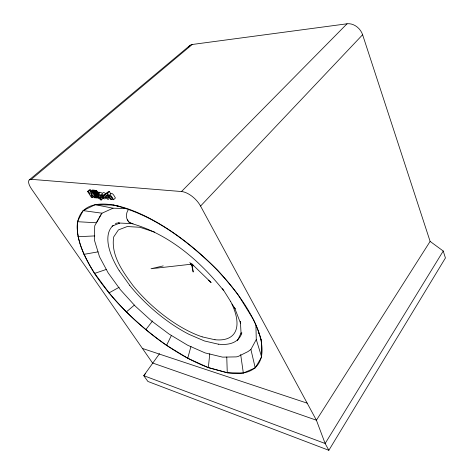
<?xml version="1.0" encoding="UTF-8"?>
<svg xmlns="http://www.w3.org/2000/svg" width="474" height="474" viewBox="0 0 474 474"><rect width="100%" height="100%" fill="white"/><g stroke="black" fill="none" stroke-linecap="round" stroke-linejoin="round"><path stroke-width="0.71" d="M93.206 191.591L93.331 190.133L92.116 190.027L90.273 191.697L90.173 194.192L88.466 191.532L87.577 191.443L91.411 197.415L92.306 197.504L93.218 196.669M92.306 197.504L91.15 195.709L91.233 194.784L94.249 197.711L95.416 197.83L91.31 193.996L91.482 191.816L93.331 190.133M260.196 337.245L261.387 340.67L261.63 357.017L255.231 367.865L243.334 373.02L227.265 372.754L208.335 367.605L209.781 353.717M108.949 195.596C110.697 193.599 112.889 198.837 113.588 199.714L115.437 197.978C114.738 197.095 112.551 191.857 110.803 193.872L108.949 195.596L107.527 193.327L106.626 193.238L110.478 199.394L111.378 199.483L112.759 198.185M208.335 367.605L187.745 358.237L190.975 346.364M237.373 340.753L241.177 332.825M187.745 358.237L166.575 345.362L171.31 335.622M166.575 345.362C138.633 325.762 113.624 301.796 94.45 273.468C85.047 257.797 75.727 240.608 77.446 221.708L83.122 210.604L95.233 204.697L113.517 205.076L119.94 206.528M100.838 214.686L94.711 225.873L94.486 240.365L99.504 256.76L108.202 272.959L120.307 289.62L135.244 306.097L151.615 320.987L169.088 334.069L187.603 345.202L205.088 352.911L222.537 357.129L236.129 356.892L237.853 356.602L247.908 351.631L250.9 349.474L256.274 339.508L255.913 325.656M98.296 219.581L96.447 222.768L77.446 221.708M99.036 218.301L101.993 213.199L113.031 208.204L125.539 208.536M159.537 353.651L143.764 375.675L147.894 381.452L328.849 450.3L445.424 257.969L443.231 251.024L430.119 241.402L362.61 34.738A13.491 10.588 47.5 0 0 347.045 23.789L192.231 44.485A11.299 6.914 51.7 0 0 188.64 47.139M443.231 251.024L325.14 443.498L328.849 450.3M430.119 241.402L316.407 420.213L325.14 443.498L143.764 375.675L145.666 373.411M145.796 329.703L152.563 320.916M128.798 209.158C125.349 213.081 125.551 220.351 130.279 223.189C168.288 233.498 199.584 260.427 223.71 290.692M192.231 44.485L31.331 179.332A13.622 5.007 46.5 0 0 31.681 189.191L152.539 362.977L316.407 420.213L200.555 206.066L362.61 34.738M31.331 179.332L181.483 191.537L347.045 23.789M108.765 195.335L107.083 196.319C103.877 193.505 107.959 200.372 107.894 197.54L108.819 196.674M107.527 193.327L109.393 191.597L110.803 193.872M98.248 194.168L99.629 192.894L99.226 192.248L98.414 192.171L96.566 193.866L100.399 199.892L101.264 199.981L103.095 198.286L102.402 197.19M103.605 195.27L105.696 193.866C105.264 193.007 102.71 191.68 102.686 193.256M103.083 196.509L102.159 197.362C102.775 198.227 104.855 199.696 105.501 198.351A1.653 0.699 45.7 0 0 105.204 197.557L101.762 195.187L103.847 195.578L105.696 193.866M106.626 193.238L108.487 191.514L109.393 191.597M94.841 193.7L95.707 193.783L97.549 192.094L96.684 192.011L94.841 193.7L97.62 198.061L98.479 198.15L99.398 197.303M96.566 193.866L97.377 193.943L99.226 192.248M95.327 193.185L97.17 191.496L96.489 190.424L95.624 190.341L93.775 192.029L94.462 193.102L95.327 193.185L94.64 192.112L93.775 192.029M91.31 193.996L92.685 192.74M94.64 192.112L96.489 190.424M91.15 195.709L92.063 194.873M92.033 191.863L92.892 191.946L96.737 197.966L95.878 197.877L92.033 191.863L93.882 190.187L94.741 190.264L96.269 192.669M92.892 191.946L94.741 190.264M88.466 191.532L90.309 189.861L91.328 191.455M87.577 191.443L89.414 189.778L90.309 189.861M126.28 311.993L134.379 305.096M29.228 179.919L189.713 45.623M108.884 292.979L119.17 287.268M112.095 226.151L119.561 223.153M94.45 273.468L106.549 269.351M163.222 265.908L151.034 268.74L190.992 264.243A1.155 0.51 41.6 0 0 192.248 265.268L193.185 272.029L191.674 265.203L192.248 265.268A1.155 0.515 41.6 0 0 192.622 264.634A1.155 0.515 41.6 0 0 191.366 263.597A1.155 0.515 41.6 0 0 190.992 264.237L189.843 262.46M83.833 254.372L98.106 251.848M102.159 197.362L102.929 197.273C106.188 198.95 102.668 196.526 101.3 195.786C99.528 193.653 103.314 194.097 103.847 195.578M77.896 236.722L94.788 235.916M119.193 222.94L117.931 222.97L133.052 223.675M107.296 192.912L106.715 193.001L106.502 193.73M96.305 191.419L97.17 191.496M90.273 191.697L91.482 191.816M113.588 199.714L112.682 199.619C111.426 195.638 107.254 194.192 111.378 199.483M83.122 210.604L101.993 213.199M95.233 204.697L113.031 208.204M202.161 336.866L214.995 339.763M218.443 344.213L204.507 340.984L189.126 334.401A84.562 34.768 41.6 0 1 129.793 285.496M107.894 197.54L108.902 197.824C108.973 203.879 100.091 189.967 107.841 196.195M132.459 223.74L129.07 222.14L127.322 219.818M113.517 205.076C154.151 214.864 188.148 241.361 217.471 270.091C236.105 290.775 254.052 313.296 261.387 340.67M130.279 223.189L131.914 223.71M154.708 232.136L139.824 227.271L127.239 226.536L118.405 229.926L113.701 236.917C110.762 255.255 122.725 271.501 132.945 285.496A77.949 32.031 41.6 0 0 202.143 336.824M142.443 348.455L307.182 403.161M104.908 194.334L105.655 194.624M208.442 280.181L211.131 282.557L192.622 264.634L193.41 265.855M102.301 193.688C101.845 193.031 99.842 191.366 99.629 192.894M108.445 195.762L108.665 196.017A1.12 0.48 45.7 0 0 108.872 196.212M119.294 270.784L129.811 285.49M97.377 193.943L97.786 194.589C99.374 191.763 104.274 200.751 99.872 197.788L101.264 199.981M95.707 193.783L98.479 198.15M222.537 288.601L230.565 301.375M232.07 303.988L235.128 308.858L234.517 307.537L240.549 323.304L240.383 321.556L241.106 333.998M258.283 331.77L259 333.826M256.274 339.508L261.417 356.318M250.9 349.474L255.231 367.865M240.673 354.552L243.334 373.02M226.768 357.011L227.265 372.754M181.483 191.537A17.017 8.425 43.7 0 1 200.555 206.066M230.613 301.393A77.855 32.007 41.6 0 1 214.959 339.722M241.87 332.849A84.609 34.815 41.6 0 1 218.407 344.171M119.229 270.767A84.639 34.792 41.6 0 1 113.102 225.529M115.295 223.906A84.639 34.792 41.6 0 1 117.173 222.922M100.749 197.314C99.86 198.061 98.242 195.869 98.45 194.891L99.629 195.424L100.749 197.314M227.247 372.736L208.406 367.617A116.462 46.464 41.6 0 1 109.221 293.056L94.794 273.539A116.462 46.464 41.6 0 1 111.574 204.75A116.462 46.464 41.6 0 1 238.44 295.272L253.389 319.506A116.462 46.464 41.6 0 1 227.247 372.736"/></g></svg>
